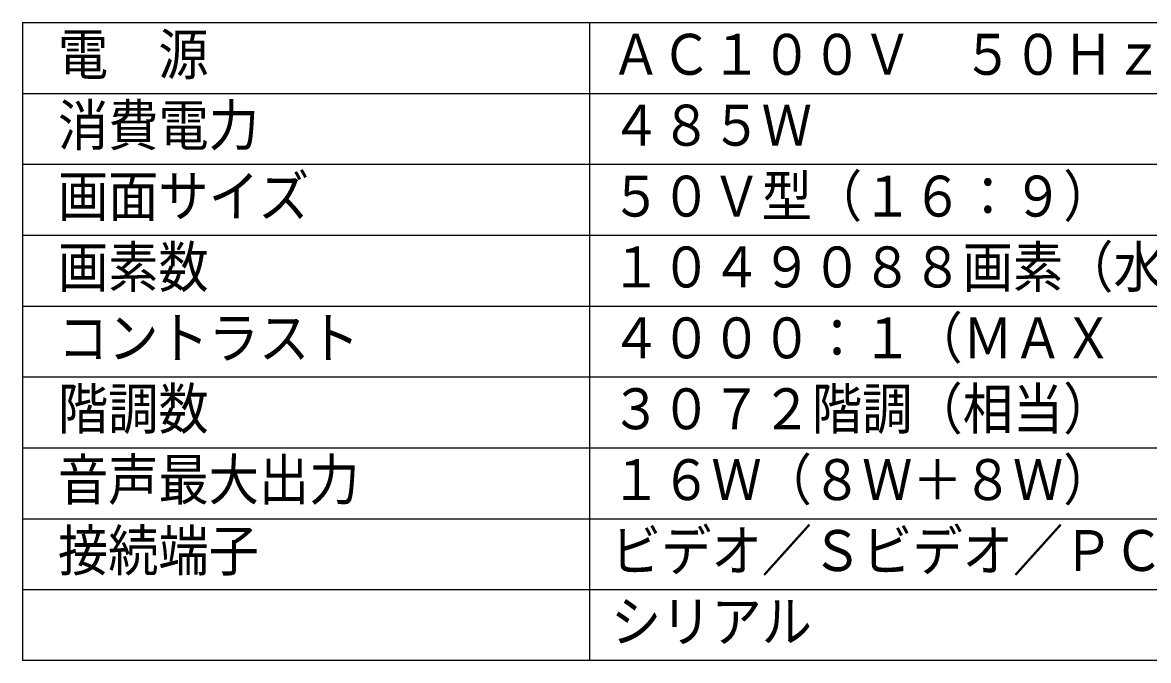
# Model space of a CAD drawing. Units: millimetres, scale not verified. Extents: x -63 to 63, y -57 to 57.
# Drawn here: x -62.5 to 16.9, y -56.5 to -11.5 of the extents above; entities that cross this region are included whole.
import ezdxf
from ezdxf.enums import TextEntityAlignment as Align

# ---------------------------------------------------------------- set-up
doc = ezdxf.new("R2010")
doc.units = ezdxf.units.MM
doc.header["$LTSCALE"] = 0.190236
doc.layers.add('0-0_MOJI1', color=2, linetype='Continuous')
doc.layers.add('0-1_WAKU', color=1, linetype='Continuous')
doc.styles.add('ＭＳ ゴシック', font='')
doc.styles.get('ＭＳ ゴシック').set_extended_font_data('MS Gothic')

# ---------------------------------------------------------------- blocks, each defined once
blk = doc.blocks.new('A$C2E0070AA')
at = {"layer": '0-0_MOJI1', "style": 'ＭＳ ゴシック', "width": 0.9}
for s, p in [('コントラスト', (2.5, -4.5551)), ('４０００：１（ＭＡＸ\u3000１００００：１）', (41.5001, -4.5551)), ('階調数', (2.5, -9.5551)), ('３０７２階調（相当）', (41.5001, -9.5551))]:
    blk.add_text(s, height=2.887, dxfattribs=at).set_placement(p, align=Align.BOTTOM_LEFT)

msp = doc.modelspace()

# ---------------------------------------------------------------- linework, layer by layer
at = {"layer": '0-1_WAKU', "color": 4}
for p, q in [((-62.5001, -11.5), (-62.5001, -56.5001)), ((-62.5001, -11.5), (62.5001, -11.5)), ((-22.5, -11.5), (-22.5, -56.5001)), ((62.5001, -56.5001), (-62.5001, -56.5001))]:
    msp.add_line(p, q, dxfattribs=at)
at = {"layer": '0-1_WAKU'}
for p, q in [((-62.5001, -16.5), (62.5001, -16.5)), ((-62.5001, -21.5), (62.5001, -21.5)), ((-62.5001, -26.5), (62.5001, -26.5)), ((-62.5001, -31.5001), (62.5001, -31.5001)), ((-62.5001, -36.5001), (62.5001, -36.5001)), ((-62.5001, -41.5001), (62.5001, -41.5001)), ((-62.5001, -46.5001), (62.5001, -46.5001)), ((-62.5001, -51.5001), (62.5001, -51.5001))]:
    msp.add_line(p, q, dxfattribs=at)

# ---------------------------------------------------------------- block references
at = {"layer": '0-0_MOJI1'}
msp.add_blockref('A$C2E0070AA', (-62.5001, -31.5001), dxfattribs=at)

# ---------------------------------------------------------------- texts
at = {"layer": '0-0_MOJI1', "style": 'ＭＳ ゴシック', "width": 0.9}
for s, p in [('ＡＣ１００Ｖ\u3000５０Ｈｚ／６０Ｈｚ', (-21, -16.0551)), ('電  源', (-60.0001, -16.0551)), ('消費電力', (-60.0001, -21.0552)), ('４８５Ｗ', (-21, -21.0552)), ('画面サイズ', (-60.0001, -26.0552)), ('５０Ｖ型（１６：９）', (-21, -26.0552)), ('画素数', (-60.0001, -31.0552)), ('１０４９０８８画素（水平１３６６×垂直７６８）', (-21, -31.0552)), ('音声最大出力', (-60.0001, -46.0552)), ('１６Ｗ（８Ｗ＋８Ｗ）', (-21, -46.0552)), ('ビデオ／Ｓビデオ／ＰＣ／外部スピーカ', (-21, -51.0552)), ('接続端子', (-60.0001, -51.0552)), ('シリアル', (-21, -56.0552))]:
    msp.add_text(s, height=2.887, dxfattribs=at).set_placement(p, align=Align.BOTTOM_LEFT)

doc.saveas('drawing.dxf')
